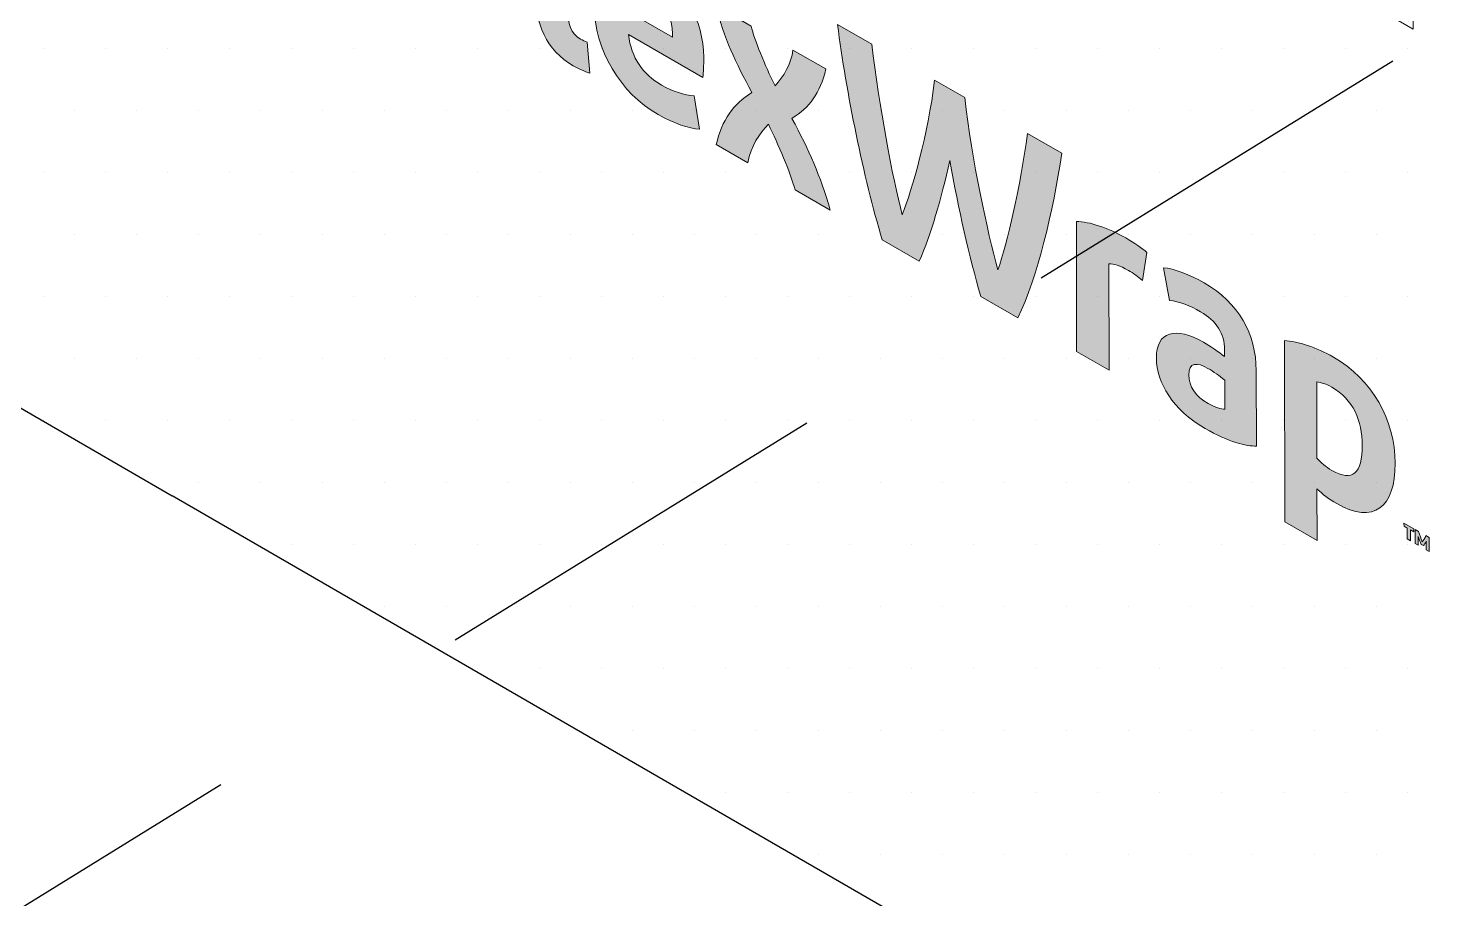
# Model space of a CAD drawing. Extents: x -1392 to 5791, y -3809 to 1722.
# Drawn here: x 1507.38 to 1537.99, y 1097.9 to 1116.86 of the extents above; entities that cross this region are included whole.
import ezdxf

# ---------------------------------------------------------------- set-up
doc = ezdxf.new("R2010")
doc.units = 0
doc.header["$MEASUREMENT"] = 0
doc.linetypes.add('AI-Linetype-27', pattern=[15, 9, -6])
for name, color, linetype, lineweight in [('.ATI-HATCH', 7, 'Continuous', 0), ('G-ANNO-TTLB', 7, 'Continuous', 0), ('TYVEK', 7, 'Continuous', 0)]:
    doc.layers.add(name, color=color, linetype=linetype, lineweight=lineweight)

# ---------------------------------------------------------------- blocks, each defined once
blk = doc.blocks.new('Block_87')
at = {"layer": '.ATI-HATCH'}
blk.add_open_spline([(1481.751, 1123.324), (1481.751, 1123.324), (1510.521, 1106.681), (1510.521, 1106.681), (1510.521, 1106.681), (1536.586, 1091.603), (1536.586, 1091.603), (1545.191, 1086.625), (1556.202, 1089.566), (1561.18, 1098.171), (1562.765, 1100.91), (1563.599, 1104.019), (1563.599, 1107.184), (1563.599, 1107.184), (1563.599, 1140.609), (1563.599, 1140.609), (1563.599, 1140.609), (1537.539, 1155.53), (1537.539, 1155.53), (1537.539, 1155.53), (1537.539, 1155.518), (1537.539, 1155.518), (1537.539, 1155.518), (1537.539, 1116.84), (1537.539, 1116.84), (1537.539, 1116.84), (1510.521, 1132.47), (1510.521, 1132.47), (1510.521, 1132.47), (1454.782, 1164.714), (1454.782, 1164.714), (1454.782, 1164.714), (1454.867, 1164.762), (1454.867, 1164.762), (1454.867, 1164.762), (1454.867, 1192.98), (1454.867, 1192.98), (1454.867, 1192.98), (1432.473, 1205.82), (1432.473, 1205.82), (1432.473, 1205.82), (1432.473, 1162.214), (1432.473, 1162.214), (1432.473, 1155.788), (1435.898, 1149.85), (1441.46, 1146.633), (1441.46, 1146.633), (1481.751, 1123.324), (1481.751, 1123.324)], degree=3, knots=[0, 0, 0, 0, 1, 1, 1, 2, 2, 2, 3, 3, 3, 4, 4, 4, 5, 5, 5, 6, 6, 6, 7, 7, 7, 8, 8, 8, 9, 9, 9, 10, 10, 10, 11, 11, 11, 12, 12, 12, 13, 13, 13, 14, 14, 14, 15, 15, 15, 16, 16, 16, 16], dxfattribs=at)
at = {"layer": '.ATI-HATCH', "color": 8, "lineweight": 0, "true_color": 0x808080}
for points in [[(1507.719, 1116.415), (1507.719, 1116.415), (1507.719, 1116.415), (1507.719, 1116.415)], [(1509.069, 1116.415), (1509.069, 1116.415), (1509.069, 1116.415), (1509.069, 1116.415)], [(1510.419, 1116.415), (1510.419, 1116.415), (1510.419, 1116.415), (1510.419, 1116.415)], [(1511.769, 1116.415), (1511.769, 1116.415), (1511.769, 1116.415), (1511.769, 1116.415)], [(1513.119, 1116.415), (1513.119, 1116.415), (1513.119, 1116.415), (1513.119, 1116.415)], [(1514.469, 1116.415), (1514.469, 1116.415), (1514.469, 1116.415), (1514.469, 1116.415)], [(1515.819, 1116.415), (1515.819, 1116.415), (1515.819, 1116.415), (1515.819, 1116.415)], [(1517.169, 1116.415), (1517.169, 1116.415), (1517.169, 1116.415), (1517.169, 1116.415)], [(1518.519, 1116.415), (1518.519, 1116.415), (1518.519, 1116.415), (1518.519, 1116.415)], [(1519.869, 1116.415), (1519.869, 1116.415), (1519.869, 1116.415), (1519.869, 1116.415)], [(1521.219, 1116.415), (1521.219, 1116.415), (1521.219, 1116.415), (1521.219, 1116.415)], [(1522.569, 1116.415), (1522.569, 1116.415), (1522.569, 1116.415), (1522.569, 1116.415)], [(1523.919, 1116.415), (1523.919, 1116.415), (1523.919, 1116.415), (1523.919, 1116.415)], [(1525.269, 1116.415), (1525.269, 1116.415), (1525.269, 1116.415), (1525.269, 1116.415)], [(1526.619, 1116.415), (1526.619, 1116.415), (1526.619, 1116.415), (1526.619, 1116.415)], [(1527.969, 1116.415), (1527.969, 1116.415), (1527.969, 1116.415), (1527.969, 1116.415)], [(1529.319, 1116.415), (1529.319, 1116.415), (1529.319, 1116.415), (1529.319, 1116.415)], [(1530.669, 1116.415), (1530.669, 1116.415), (1530.669, 1116.415), (1530.669, 1116.415)], [(1532.019, 1116.415), (1532.019, 1116.415), (1532.019, 1116.415), (1532.019, 1116.415)], [(1533.369, 1116.415), (1533.369, 1116.415), (1533.369, 1116.415), (1533.369, 1116.415)], [(1534.719, 1116.415), (1534.719, 1116.415), (1534.719, 1116.415), (1534.719, 1116.415)], [(1536.069, 1116.415), (1536.069, 1116.415), (1536.069, 1116.415), (1536.069, 1116.415)], [(1537.419, 1116.415), (1537.419, 1116.415), (1537.419, 1116.415), (1537.419, 1116.415)], [(1508.394, 1115.065), (1508.394, 1115.065), (1508.394, 1115.065), (1508.394, 1115.065)], [(1509.744, 1115.065), (1509.744, 1115.065), (1509.744, 1115.065), (1509.744, 1115.065)], [(1511.094, 1115.065), (1511.094, 1115.065), (1511.094, 1115.065), (1511.094, 1115.065)], [(1512.444, 1115.065), (1512.444, 1115.065), (1512.444, 1115.065), (1512.444, 1115.065)], [(1513.794, 1115.065), (1513.794, 1115.065), (1513.794, 1115.065), (1513.794, 1115.065)], [(1515.144, 1115.065), (1515.144, 1115.065), (1515.144, 1115.065), (1515.144, 1115.065)], [(1516.494, 1115.065), (1516.494, 1115.065), (1516.494, 1115.065), (1516.494, 1115.065)], [(1517.844, 1115.065), (1517.844, 1115.065), (1517.844, 1115.065), (1517.844, 1115.065)], [(1519.194, 1115.065), (1519.194, 1115.065), (1519.194, 1115.065), (1519.194, 1115.065)], [(1520.544, 1115.065), (1520.544, 1115.065), (1520.544, 1115.065), (1520.544, 1115.065)], [(1521.894, 1115.065), (1521.894, 1115.065), (1521.894, 1115.065), (1521.894, 1115.065)], [(1523.244, 1115.065), (1523.244, 1115.065), (1523.244, 1115.065), (1523.244, 1115.065)], [(1524.594, 1115.065), (1524.594, 1115.065), (1524.594, 1115.065), (1524.594, 1115.065)], [(1525.944, 1115.065), (1525.944, 1115.065), (1525.944, 1115.065), (1525.944, 1115.065)], [(1527.294, 1115.065), (1527.294, 1115.065), (1527.294, 1115.065), (1527.294, 1115.065)], [(1528.644, 1115.065), (1528.644, 1115.065), (1528.644, 1115.065), (1528.644, 1115.065)], [(1529.994, 1115.065), (1529.994, 1115.065), (1529.994, 1115.065), (1529.994, 1115.065)], [(1531.344, 1115.065), (1531.344, 1115.065), (1531.344, 1115.065), (1531.344, 1115.065)], [(1532.694, 1115.065), (1532.694, 1115.065), (1532.694, 1115.065), (1532.694, 1115.065)], [(1534.044, 1115.065), (1534.044, 1115.065), (1534.044, 1115.065), (1534.044, 1115.065)], [(1535.394, 1115.065), (1535.394, 1115.065), (1535.394, 1115.065), (1535.394, 1115.065)], [(1536.744, 1115.065), (1536.744, 1115.065), (1536.744, 1115.065), (1536.744, 1115.065)], [(1507.719, 1113.715), (1507.719, 1113.715), (1507.719, 1113.715), (1507.719, 1113.715)], [(1509.069, 1113.715), (1509.069, 1113.715), (1509.069, 1113.715), (1509.069, 1113.715)], [(1510.419, 1113.715), (1510.419, 1113.715), (1510.419, 1113.715), (1510.419, 1113.715)], [(1511.769, 1113.715), (1511.769, 1113.715), (1511.769, 1113.715), (1511.769, 1113.715)], [(1513.119, 1113.715), (1513.119, 1113.715), (1513.119, 1113.715), (1513.119, 1113.715)], [(1514.469, 1113.715), (1514.469, 1113.715), (1514.469, 1113.715), (1514.469, 1113.715)], [(1515.819, 1113.715), (1515.819, 1113.715), (1515.819, 1113.715), (1515.819, 1113.715)], [(1517.169, 1113.715), (1517.169, 1113.715), (1517.169, 1113.715), (1517.169, 1113.715)], [(1518.519, 1113.715), (1518.519, 1113.715), (1518.519, 1113.715), (1518.519, 1113.715)], [(1519.869, 1113.715), (1519.869, 1113.715), (1519.869, 1113.715), (1519.869, 1113.715)], [(1521.219, 1113.715), (1521.219, 1113.715), (1521.219, 1113.715), (1521.219, 1113.715)], [(1522.569, 1113.715), (1522.569, 1113.715), (1522.569, 1113.715), (1522.569, 1113.715)], [(1523.919, 1113.715), (1523.919, 1113.715), (1523.919, 1113.715), (1523.919, 1113.715)], [(1525.269, 1113.715), (1525.269, 1113.715), (1525.269, 1113.715), (1525.269, 1113.715)], [(1526.619, 1113.715), (1526.619, 1113.715), (1526.619, 1113.715), (1526.619, 1113.715)], [(1527.969, 1113.715), (1527.969, 1113.715), (1527.969, 1113.715), (1527.969, 1113.715)], [(1529.319, 1113.715), (1529.319, 1113.715), (1529.319, 1113.715), (1529.319, 1113.715)], [(1530.669, 1113.715), (1530.669, 1113.715), (1530.669, 1113.715), (1530.669, 1113.715)], [(1532.019, 1113.715), (1532.019, 1113.715), (1532.019, 1113.715), (1532.019, 1113.715)], [(1533.369, 1113.715), (1533.369, 1113.715), (1533.369, 1113.715), (1533.369, 1113.715)], [(1534.719, 1113.715), (1534.719, 1113.715), (1534.719, 1113.715), (1534.719, 1113.715)], [(1536.069, 1113.715), (1536.069, 1113.715), (1536.069, 1113.715), (1536.069, 1113.715)], [(1537.419, 1113.715), (1537.419, 1113.715), (1537.419, 1113.715), (1537.419, 1113.715)], [(1508.394, 1112.365), (1508.394, 1112.365), (1508.394, 1112.365), (1508.394, 1112.365)], [(1509.744, 1112.365), (1509.744, 1112.365), (1509.744, 1112.365), (1509.744, 1112.365)], [(1511.094, 1112.365), (1511.094, 1112.365), (1511.094, 1112.365), (1511.094, 1112.365)], [(1512.444, 1112.365), (1512.444, 1112.365), (1512.444, 1112.365), (1512.444, 1112.365)], [(1513.794, 1112.365), (1513.794, 1112.365), (1513.794, 1112.365), (1513.794, 1112.365)], [(1515.144, 1112.365), (1515.144, 1112.365), (1515.144, 1112.365), (1515.144, 1112.365)], [(1516.494, 1112.365), (1516.494, 1112.365), (1516.494, 1112.365), (1516.494, 1112.365)], [(1517.844, 1112.365), (1517.844, 1112.365), (1517.844, 1112.365), (1517.844, 1112.365)], [(1519.194, 1112.365), (1519.194, 1112.365), (1519.194, 1112.365), (1519.194, 1112.365)], [(1520.544, 1112.365), (1520.544, 1112.365), (1520.544, 1112.365), (1520.544, 1112.365)], [(1521.894, 1112.365), (1521.894, 1112.365), (1521.894, 1112.365), (1521.894, 1112.365)], [(1523.244, 1112.365), (1523.244, 1112.365), (1523.244, 1112.365), (1523.244, 1112.365)], [(1524.594, 1112.365), (1524.594, 1112.365), (1524.594, 1112.365), (1524.594, 1112.365)], [(1525.944, 1112.365), (1525.944, 1112.365), (1525.944, 1112.365), (1525.944, 1112.365)], [(1527.294, 1112.365), (1527.294, 1112.365), (1527.294, 1112.365), (1527.294, 1112.365)], [(1528.644, 1112.365), (1528.644, 1112.365), (1528.644, 1112.365), (1528.644, 1112.365)], [(1529.994, 1112.365), (1529.994, 1112.365), (1529.994, 1112.365), (1529.994, 1112.365)], [(1531.344, 1112.365), (1531.344, 1112.365), (1531.344, 1112.365), (1531.344, 1112.365)], [(1532.694, 1112.365), (1532.694, 1112.365), (1532.694, 1112.365), (1532.694, 1112.365)], [(1534.044, 1112.365), (1534.044, 1112.365), (1534.044, 1112.365), (1534.044, 1112.365)], [(1535.394, 1112.365), (1535.394, 1112.365), (1535.394, 1112.365), (1535.394, 1112.365)], [(1536.744, 1112.365), (1536.744, 1112.365), (1536.744, 1112.365), (1536.744, 1112.365)], [(1507.719, 1111.015), (1507.719, 1111.015), (1507.719, 1111.015), (1507.719, 1111.015)], [(1509.069, 1111.015), (1509.069, 1111.015), (1509.069, 1111.015), (1509.069, 1111.015)], [(1510.419, 1111.015), (1510.419, 1111.015), (1510.419, 1111.015), (1510.419, 1111.015)], [(1511.769, 1111.015), (1511.769, 1111.015), (1511.769, 1111.015), (1511.769, 1111.015)], [(1513.119, 1111.015), (1513.119, 1111.015), (1513.119, 1111.015), (1513.119, 1111.015)], [(1514.469, 1111.015), (1514.469, 1111.015), (1514.469, 1111.015), (1514.469, 1111.015)], [(1515.819, 1111.015), (1515.819, 1111.015), (1515.819, 1111.015), (1515.819, 1111.015)], [(1517.169, 1111.015), (1517.169, 1111.015), (1517.169, 1111.015), (1517.169, 1111.015)], [(1518.519, 1111.015), (1518.519, 1111.015), (1518.519, 1111.015), (1518.519, 1111.015)], [(1519.869, 1111.015), (1519.869, 1111.015), (1519.869, 1111.015), (1519.869, 1111.015)], [(1521.219, 1111.015), (1521.219, 1111.015), (1521.219, 1111.015), (1521.219, 1111.015)], [(1522.569, 1111.015), (1522.569, 1111.015), (1522.569, 1111.015), (1522.569, 1111.015)], [(1523.919, 1111.015), (1523.919, 1111.015), (1523.919, 1111.015), (1523.919, 1111.015)], [(1525.269, 1111.015), (1525.269, 1111.015), (1525.269, 1111.015), (1525.269, 1111.015)], [(1526.619, 1111.015), (1526.619, 1111.015), (1526.619, 1111.015), (1526.619, 1111.015)], [(1527.969, 1111.015), (1527.969, 1111.015), (1527.969, 1111.015), (1527.969, 1111.015)], [(1529.319, 1111.015), (1529.319, 1111.015), (1529.319, 1111.015), (1529.319, 1111.015)], [(1530.669, 1111.015), (1530.669, 1111.015), (1530.669, 1111.015), (1530.669, 1111.015)], [(1532.019, 1111.015), (1532.019, 1111.015), (1532.019, 1111.015), (1532.019, 1111.015)], [(1533.369, 1111.015), (1533.369, 1111.015), (1533.369, 1111.015), (1533.369, 1111.015)], [(1534.719, 1111.015), (1534.719, 1111.015), (1534.719, 1111.015), (1534.719, 1111.015)], [(1536.069, 1111.015), (1536.069, 1111.015), (1536.069, 1111.015), (1536.069, 1111.015)], [(1537.419, 1111.015), (1537.419, 1111.015), (1537.419, 1111.015), (1537.419, 1111.015)], [(1508.394, 1109.665), (1508.394, 1109.665), (1508.394, 1109.665), (1508.394, 1109.665)], [(1509.744, 1109.665), (1509.744, 1109.665), (1509.744, 1109.665), (1509.744, 1109.665)], [(1511.094, 1109.665), (1511.094, 1109.665), (1511.094, 1109.665), (1511.094, 1109.665)], [(1512.444, 1109.665), (1512.444, 1109.665), (1512.444, 1109.665), (1512.444, 1109.665)], [(1513.794, 1109.665), (1513.794, 1109.665), (1513.794, 1109.665), (1513.794, 1109.665)], [(1515.144, 1109.665), (1515.144, 1109.665), (1515.144, 1109.665), (1515.144, 1109.665)], [(1516.494, 1109.665), (1516.494, 1109.665), (1516.494, 1109.665), (1516.494, 1109.665)], [(1517.844, 1109.665), (1517.844, 1109.665), (1517.844, 1109.665), (1517.844, 1109.665)], [(1519.194, 1109.665), (1519.194, 1109.665), (1519.194, 1109.665), (1519.194, 1109.665)], [(1520.544, 1109.665), (1520.544, 1109.665), (1520.544, 1109.665), (1520.544, 1109.665)], [(1521.894, 1109.665), (1521.894, 1109.665), (1521.894, 1109.665), (1521.894, 1109.665)], [(1523.244, 1109.665), (1523.244, 1109.665), (1523.244, 1109.665), (1523.244, 1109.665)], [(1524.594, 1109.665), (1524.594, 1109.665), (1524.594, 1109.665), (1524.594, 1109.665)], [(1525.944, 1109.665), (1525.944, 1109.665), (1525.944, 1109.665), (1525.944, 1109.665)], [(1527.294, 1109.665), (1527.294, 1109.665), (1527.294, 1109.665), (1527.294, 1109.665)], [(1528.644, 1109.665), (1528.644, 1109.665), (1528.644, 1109.665), (1528.644, 1109.665)], [(1529.994, 1109.665), (1529.994, 1109.665), (1529.994, 1109.665), (1529.994, 1109.665)], [(1531.344, 1109.665), (1531.344, 1109.665), (1531.344, 1109.665), (1531.344, 1109.665)], [(1532.694, 1109.665), (1532.694, 1109.665), (1532.694, 1109.665), (1532.694, 1109.665)], [(1534.044, 1109.665), (1534.044, 1109.665), (1534.044, 1109.665), (1534.044, 1109.665)], [(1535.394, 1109.665), (1535.394, 1109.665), (1535.394, 1109.665), (1535.394, 1109.665)], [(1536.744, 1109.665), (1536.744, 1109.665), (1536.744, 1109.665), (1536.744, 1109.665)], [(1507.719, 1108.315), (1507.719, 1108.315), (1507.719, 1108.315), (1507.719, 1108.315)], [(1509.069, 1108.315), (1509.069, 1108.315), (1509.069, 1108.315), (1509.069, 1108.315)], [(1510.419, 1108.315), (1510.419, 1108.315), (1510.419, 1108.315), (1510.419, 1108.315)], [(1511.769, 1108.315), (1511.769, 1108.315), (1511.769, 1108.315), (1511.769, 1108.315)], [(1513.119, 1108.315), (1513.119, 1108.315), (1513.119, 1108.315), (1513.119, 1108.315)], [(1514.469, 1108.315), (1514.469, 1108.315), (1514.469, 1108.315), (1514.469, 1108.315)], [(1515.819, 1108.315), (1515.819, 1108.315), (1515.819, 1108.315), (1515.819, 1108.315)], [(1517.169, 1108.315), (1517.169, 1108.315), (1517.169, 1108.315), (1517.169, 1108.315)], [(1518.519, 1108.315), (1518.519, 1108.315), (1518.519, 1108.315), (1518.519, 1108.315)], [(1519.869, 1108.315), (1519.869, 1108.315), (1519.869, 1108.315), (1519.869, 1108.315)], [(1521.219, 1108.315), (1521.219, 1108.315), (1521.219, 1108.315), (1521.219, 1108.315)], [(1522.569, 1108.315), (1522.569, 1108.315), (1522.569, 1108.315), (1522.569, 1108.315)], [(1523.919, 1108.315), (1523.919, 1108.315), (1523.919, 1108.315), (1523.919, 1108.315)], [(1525.269, 1108.315), (1525.269, 1108.315), (1525.269, 1108.315), (1525.269, 1108.315)], [(1526.619, 1108.315), (1526.619, 1108.315), (1526.619, 1108.315), (1526.619, 1108.315)], [(1527.969, 1108.315), (1527.969, 1108.315), (1527.969, 1108.315), (1527.969, 1108.315)], [(1529.319, 1108.315), (1529.319, 1108.315), (1529.319, 1108.315), (1529.319, 1108.315)], [(1530.669, 1108.315), (1530.669, 1108.315), (1530.669, 1108.315), (1530.669, 1108.315)], [(1532.019, 1108.315), (1532.019, 1108.315), (1532.019, 1108.315), (1532.019, 1108.315)], [(1533.369, 1108.315), (1533.369, 1108.315), (1533.369, 1108.315), (1533.369, 1108.315)], [(1534.719, 1108.315), (1534.719, 1108.315), (1534.719, 1108.315), (1534.719, 1108.315)], [(1536.069, 1108.315), (1536.069, 1108.315), (1536.069, 1108.315), (1536.069, 1108.315)], [(1537.419, 1108.315), (1537.419, 1108.315), (1537.419, 1108.315), (1537.419, 1108.315)], [(1511.094, 1106.965), (1511.094, 1106.965), (1511.094, 1106.965), (1511.094, 1106.965)], [(1512.444, 1106.965), (1512.444, 1106.965), (1512.444, 1106.965), (1512.444, 1106.965)], [(1513.794, 1106.965), (1513.794, 1106.965), (1513.794, 1106.965), (1513.794, 1106.965)], [(1515.144, 1106.965), (1515.144, 1106.965), (1515.144, 1106.965), (1515.144, 1106.965)], [(1516.494, 1106.965), (1516.494, 1106.965), (1516.494, 1106.965), (1516.494, 1106.965)], [(1517.844, 1106.965), (1517.844, 1106.965), (1517.844, 1106.965), (1517.844, 1106.965)], [(1519.194, 1106.965), (1519.194, 1106.965), (1519.194, 1106.965), (1519.194, 1106.965)], [(1520.544, 1106.965), (1520.544, 1106.965), (1520.544, 1106.965), (1520.544, 1106.965)], [(1521.894, 1106.965), (1521.894, 1106.965), (1521.894, 1106.965), (1521.894, 1106.965)], [(1523.244, 1106.965), (1523.244, 1106.965), (1523.244, 1106.965), (1523.244, 1106.965)], [(1524.594, 1106.965), (1524.594, 1106.965), (1524.594, 1106.965), (1524.594, 1106.965)], [(1525.944, 1106.965), (1525.944, 1106.965), (1525.944, 1106.965), (1525.944, 1106.965)], [(1527.294, 1106.965), (1527.294, 1106.965), (1527.294, 1106.965), (1527.294, 1106.965)], [(1528.644, 1106.965), (1528.644, 1106.965), (1528.644, 1106.965), (1528.644, 1106.965)], [(1529.994, 1106.965), (1529.994, 1106.965), (1529.994, 1106.965), (1529.994, 1106.965)], [(1531.344, 1106.965), (1531.344, 1106.965), (1531.344, 1106.965), (1531.344, 1106.965)], [(1532.694, 1106.965), (1532.694, 1106.965), (1532.694, 1106.965), (1532.694, 1106.965)], [(1534.044, 1106.965), (1534.044, 1106.965), (1534.044, 1106.965), (1534.044, 1106.965)], [(1535.394, 1106.965), (1535.394, 1106.965), (1535.394, 1106.965), (1535.394, 1106.965)], [(1536.744, 1106.965), (1536.744, 1106.965), (1536.744, 1106.965), (1536.744, 1106.965)], [(1513.119, 1105.615), (1513.119, 1105.615), (1513.119, 1105.615), (1513.119, 1105.615)], [(1514.469, 1105.615), (1514.469, 1105.615), (1514.469, 1105.615), (1514.469, 1105.615)], [(1515.819, 1105.615), (1515.819, 1105.615), (1515.819, 1105.615), (1515.819, 1105.615)], [(1517.169, 1105.615), (1517.169, 1105.615), (1517.169, 1105.615), (1517.169, 1105.615)], [(1518.519, 1105.615), (1518.519, 1105.615), (1518.519, 1105.615), (1518.519, 1105.615)], [(1519.869, 1105.615), (1519.869, 1105.615), (1519.869, 1105.615), (1519.869, 1105.615)], [(1521.219, 1105.615), (1521.219, 1105.615), (1521.219, 1105.615), (1521.219, 1105.615)], [(1522.569, 1105.615), (1522.569, 1105.615), (1522.569, 1105.615), (1522.569, 1105.615)], [(1523.919, 1105.615), (1523.919, 1105.615), (1523.919, 1105.615), (1523.919, 1105.615)], [(1525.269, 1105.615), (1525.269, 1105.615), (1525.269, 1105.615), (1525.269, 1105.615)], [(1526.619, 1105.615), (1526.619, 1105.615), (1526.619, 1105.615), (1526.619, 1105.615)], [(1527.969, 1105.615), (1527.969, 1105.615), (1527.969, 1105.615), (1527.969, 1105.615)], [(1529.319, 1105.615), (1529.319, 1105.615), (1529.319, 1105.615), (1529.319, 1105.615)], [(1530.669, 1105.615), (1530.669, 1105.615), (1530.669, 1105.615), (1530.669, 1105.615)], [(1532.019, 1105.615), (1532.019, 1105.615), (1532.019, 1105.615), (1532.019, 1105.615)], [(1533.369, 1105.615), (1533.369, 1105.615), (1533.369, 1105.615), (1533.369, 1105.615)], [(1534.719, 1105.615), (1534.719, 1105.615), (1534.719, 1105.615), (1534.719, 1105.615)], [(1536.069, 1105.615), (1536.069, 1105.615), (1536.069, 1105.615), (1536.069, 1105.615)], [(1537.419, 1105.615), (1537.419, 1105.615), (1537.419, 1105.615), (1537.419, 1105.615)], [(1515.144, 1104.265), (1515.144, 1104.265), (1515.144, 1104.265), (1515.144, 1104.265)], [(1516.494, 1104.265), (1516.494, 1104.265), (1516.494, 1104.265), (1516.494, 1104.265)], [(1517.844, 1104.265), (1517.844, 1104.265), (1517.844, 1104.265), (1517.844, 1104.265)], [(1519.194, 1104.265), (1519.194, 1104.265), (1519.194, 1104.265), (1519.194, 1104.265)], [(1520.544, 1104.265), (1520.544, 1104.265), (1520.544, 1104.265), (1520.544, 1104.265)], [(1521.894, 1104.265), (1521.894, 1104.265), (1521.894, 1104.265), (1521.894, 1104.265)], [(1523.244, 1104.265), (1523.244, 1104.265), (1523.244, 1104.265), (1523.244, 1104.265)], [(1524.594, 1104.265), (1524.594, 1104.265), (1524.594, 1104.265), (1524.594, 1104.265)], [(1525.944, 1104.265), (1525.944, 1104.265), (1525.944, 1104.265), (1525.944, 1104.265)], [(1527.294, 1104.265), (1527.294, 1104.265), (1527.294, 1104.265), (1527.294, 1104.265)], [(1528.644, 1104.265), (1528.644, 1104.265), (1528.644, 1104.265), (1528.644, 1104.265)], [(1529.994, 1104.265), (1529.994, 1104.265), (1529.994, 1104.265), (1529.994, 1104.265)], [(1531.344, 1104.265), (1531.344, 1104.265), (1531.344, 1104.265), (1531.344, 1104.265)], [(1532.694, 1104.265), (1532.694, 1104.265), (1532.694, 1104.265), (1532.694, 1104.265)], [(1534.044, 1104.265), (1534.044, 1104.265), (1534.044, 1104.265), (1534.044, 1104.265)], [(1535.394, 1104.265), (1535.394, 1104.265), (1535.394, 1104.265), (1535.394, 1104.265)], [(1536.744, 1104.265), (1536.744, 1104.265), (1536.744, 1104.265), (1536.744, 1104.265)], [(1517.169, 1102.915), (1517.169, 1102.915), (1517.169, 1102.915), (1517.169, 1102.915)], [(1518.519, 1102.915), (1518.519, 1102.915), (1518.519, 1102.915), (1518.519, 1102.915)], [(1519.869, 1102.915), (1519.869, 1102.915), (1519.869, 1102.915), (1519.869, 1102.915)], [(1521.219, 1102.915), (1521.219, 1102.915), (1521.219, 1102.915), (1521.219, 1102.915)], [(1522.569, 1102.915), (1522.569, 1102.915), (1522.569, 1102.915), (1522.569, 1102.915)], [(1523.919, 1102.915), (1523.919, 1102.915), (1523.919, 1102.915), (1523.919, 1102.915)], [(1525.269, 1102.915), (1525.269, 1102.915), (1525.269, 1102.915), (1525.269, 1102.915)], [(1526.619, 1102.915), (1526.619, 1102.915), (1526.619, 1102.915), (1526.619, 1102.915)], [(1527.969, 1102.915), (1527.969, 1102.915), (1527.969, 1102.915), (1527.969, 1102.915)], [(1529.319, 1102.915), (1529.319, 1102.915), (1529.319, 1102.915), (1529.319, 1102.915)], [(1530.669, 1102.915), (1530.669, 1102.915), (1530.669, 1102.915), (1530.669, 1102.915)], [(1532.019, 1102.915), (1532.019, 1102.915), (1532.019, 1102.915), (1532.019, 1102.915)], [(1533.369, 1102.915), (1533.369, 1102.915), (1533.369, 1102.915), (1533.369, 1102.915)], [(1534.719, 1102.915), (1534.719, 1102.915), (1534.719, 1102.915), (1534.719, 1102.915)], [(1536.069, 1102.915), (1536.069, 1102.915), (1536.069, 1102.915), (1536.069, 1102.915)], [(1537.419, 1102.915), (1537.419, 1102.915), (1537.419, 1102.915), (1537.419, 1102.915)], [(1520.544, 1101.565), (1520.544, 1101.565), (1520.544, 1101.565), (1520.544, 1101.565)], [(1521.894, 1101.565), (1521.894, 1101.565), (1521.894, 1101.565), (1521.894, 1101.565)], [(1523.244, 1101.565), (1523.244, 1101.565), (1523.244, 1101.565), (1523.244, 1101.565)], [(1524.594, 1101.565), (1524.594, 1101.565), (1524.594, 1101.565), (1524.594, 1101.565)], [(1525.944, 1101.565), (1525.944, 1101.565), (1525.944, 1101.565), (1525.944, 1101.565)], [(1527.294, 1101.565), (1527.294, 1101.565), (1527.294, 1101.565), (1527.294, 1101.565)], [(1528.644, 1101.565), (1528.644, 1101.565), (1528.644, 1101.565), (1528.644, 1101.565)], [(1529.994, 1101.565), (1529.994, 1101.565), (1529.994, 1101.565), (1529.994, 1101.565)], [(1531.344, 1101.565), (1531.344, 1101.565), (1531.344, 1101.565), (1531.344, 1101.565)], [(1532.694, 1101.565), (1532.694, 1101.565), (1532.694, 1101.565), (1532.694, 1101.565)], [(1534.044, 1101.565), (1534.044, 1101.565), (1534.044, 1101.565), (1534.044, 1101.565)], [(1535.394, 1101.565), (1535.394, 1101.565), (1535.394, 1101.565), (1535.394, 1101.565)], [(1536.744, 1101.565), (1536.744, 1101.565), (1536.744, 1101.565), (1536.744, 1101.565)], [(1522.569, 1100.215), (1522.569, 1100.215), (1522.569, 1100.215), (1522.569, 1100.215)], [(1523.919, 1100.215), (1523.919, 1100.215), (1523.919, 1100.215), (1523.919, 1100.215)], [(1525.269, 1100.215), (1525.269, 1100.215), (1525.269, 1100.215), (1525.269, 1100.215)], [(1526.619, 1100.215), (1526.619, 1100.215), (1526.619, 1100.215), (1526.619, 1100.215)], [(1527.969, 1100.215), (1527.969, 1100.215), (1527.969, 1100.215), (1527.969, 1100.215)], [(1529.319, 1100.215), (1529.319, 1100.215), (1529.319, 1100.215), (1529.319, 1100.215)], [(1530.669, 1100.215), (1530.669, 1100.215), (1530.669, 1100.215), (1530.669, 1100.215)], [(1532.019, 1100.215), (1532.019, 1100.215), (1532.019, 1100.215), (1532.019, 1100.215)], [(1533.369, 1100.215), (1533.369, 1100.215), (1533.369, 1100.215), (1533.369, 1100.215)], [(1534.719, 1100.215), (1534.719, 1100.215), (1534.719, 1100.215), (1534.719, 1100.215)], [(1536.069, 1100.215), (1536.069, 1100.215), (1536.069, 1100.215), (1536.069, 1100.215)], [(1537.419, 1100.215), (1537.419, 1100.215), (1537.419, 1100.215), (1537.419, 1100.215)], [(1524.594, 1098.865), (1524.594, 1098.865), (1524.594, 1098.865), (1524.594, 1098.865)], [(1525.944, 1098.865), (1525.944, 1098.865), (1525.944, 1098.865), (1525.944, 1098.865)], [(1527.294, 1098.865), (1527.294, 1098.865), (1527.294, 1098.865), (1527.294, 1098.865)], [(1528.644, 1098.865), (1528.644, 1098.865), (1528.644, 1098.865), (1528.644, 1098.865)], [(1529.994, 1098.865), (1529.994, 1098.865), (1529.994, 1098.865), (1529.994, 1098.865)], [(1531.344, 1098.865), (1531.344, 1098.865), (1531.344, 1098.865), (1531.344, 1098.865)], [(1532.694, 1098.865), (1532.694, 1098.865), (1532.694, 1098.865), (1532.694, 1098.865)], [(1534.044, 1098.865), (1534.044, 1098.865), (1534.044, 1098.865), (1534.044, 1098.865)], [(1535.394, 1098.865), (1535.394, 1098.865), (1535.394, 1098.865), (1535.394, 1098.865)], [(1536.744, 1098.865), (1536.744, 1098.865), (1536.744, 1098.865), (1536.744, 1098.865)]]:
    blk.add_open_spline(points, degree=3, dxfattribs=at)
blk = doc.blocks.new('Block_368')
at = {"layer": 'TYVEK', "true_color": 0x003b71, "transparency": 33554687}
h = blk.add_hatch(color=156, dxfattribs=at)
h.dxf.hatch_style = 2
edge = h.paths.add_edge_path()
edge.add_spline(control_points=[(1515.758, 1118.119), (1515.758, 1118.119), (1515.748, 1122.259), (1515.748, 1122.259), (1515.748, 1122.259), (1517.933, 1121.005), (1517.933, 1121.005), (1517.933, 1121.005), (1517.935, 1120.283), (1517.935, 1120.283), (1517.935, 1120.283), (1516.483, 1121.117), (1516.483, 1121.117), (1516.483, 1121.117), (1516.486, 1119.993), (1516.486, 1119.993), (1516.486, 1119.993), (1517.707, 1119.292), (1517.707, 1119.292), (1517.707, 1119.292), (1517.708, 1118.57), (1517.708, 1118.57), (1517.708, 1118.57), (1516.487, 1119.271), (1516.487, 1119.271), (1516.487, 1119.271), (1516.491, 1117.697), (1516.491, 1117.697), (1516.491, 1117.697), (1515.758, 1118.119), (1515.758, 1118.119)], knot_values=[0, 0, 0, 0, 1, 1, 1, 2, 2, 2, 3, 3, 3, 4, 4, 4, 5, 5, 5, 6, 6, 6, 7, 7, 7, 8, 8, 8, 9, 9, 9, 10, 10, 10, 10], degree=3, periodic=0)
h = blk.add_hatch(color=156, dxfattribs=at)
h.dxf.hatch_style = 2
edge = h.paths.add_edge_path()
edge.add_spline(control_points=[(1519.131, 1117.275), (1519.131, 1116.956), (1519.204, 1116.743), (1519.409, 1116.625), (1519.46, 1116.596), (1519.511, 1116.572), (1519.558, 1116.557), (1519.558, 1116.557), (1519.61, 1115.883), (1519.61, 1115.883), (1519.513, 1115.915), (1519.354, 1115.983), (1519.252, 1116.042), (1518.662, 1116.381), (1518.424, 1116.96), (1518.423, 1117.67), (1518.423, 1117.67), (1518.415, 1120.829), (1518.415, 1120.829), (1518.415, 1120.829), (1519.123, 1120.469), (1519.123, 1120.469), (1519.123, 1120.469), (1519.131, 1117.275), (1519.131, 1117.275)], knot_values=[0, 0, 0, 0, 1, 1, 1, 2, 2, 2, 3, 3, 3, 4, 4, 4, 5, 5, 5, 6, 6, 6, 7, 7, 7, 8, 8, 8, 8], degree=3, periodic=0)
h = blk.add_hatch(color=156, dxfattribs=at)
h.dxf.hatch_style = 2
edge = h.paths.add_edge_path()
edge.add_spline(control_points=[(1520.442, 1117.225), (1520.442, 1117.225), (1521.417, 1116.665), (1521.417, 1116.665), (1521.417, 1116.665), (1521.417, 1116.736), (1521.417, 1116.736), (1521.416, 1117.068), (1521.262, 1117.399), (1520.979, 1117.561), (1520.682, 1117.731), (1520.487, 1117.601), (1520.442, 1117.225)], knot_values=[0, 0, 0, 0, 1, 1, 1, 2, 2, 2, 3, 3, 3, 4, 4, 4, 4], degree=3, periodic=0)
edge = h.paths.add_edge_path()
edge.add_spline(control_points=[(1522.001, 1114.664), (1521.775, 1114.676), (1521.442, 1114.784), (1521.103, 1114.979), (1520.278, 1115.453), (1519.712, 1116.38), (1519.709, 1117.362), (1519.707, 1118.303), (1520.224, 1118.644), (1520.978, 1118.211), (1521.65, 1117.825), (1522.092, 1117.022), (1522.094, 1116.229), (1522.095, 1116.052), (1522.085, 1115.904), (1522.075, 1115.791), (1522.075, 1115.791), (1520.454, 1116.722), (1520.454, 1116.722), (1520.522, 1116.211), (1520.763, 1115.859), (1521.174, 1115.624), (1521.425, 1115.479), (1521.666, 1115.406), (1521.886, 1115.386), (1521.886, 1115.386), (1522.001, 1114.664), (1522.001, 1114.664)], knot_values=[0, 0, 0, 0, 1, 1, 1, 2, 2, 2, 3, 3, 3, 4, 4, 4, 5, 5, 5, 6, 6, 6, 7, 7, 7, 8, 8, 8, 9, 9, 9, 9], degree=3, periodic=0)
h = blk.add_hatch(color=156, dxfattribs=at)
h.dxf.hatch_style = 2
edge = h.paths.add_edge_path()
edge.add_spline(control_points=[(1523.141, 1115.463), (1522.796, 1116.098), (1522.524, 1116.662), (1522.363, 1117.345), (1522.363, 1117.345), (1523.127, 1116.906), (1523.127, 1116.906), (1523.195, 1116.602), (1523.421, 1116.07), (1523.648, 1115.603), (1523.837, 1115.819), (1524, 1116.074), (1524.035, 1116.385), (1524.035, 1116.385), (1524.754, 1115.973), (1524.754, 1115.973), (1524.622, 1115.434), (1524.397, 1115.132), (1524.013, 1114.897), (1524.384, 1114.206), (1524.636, 1113.648), (1524.848, 1112.9), (1524.848, 1112.9), (1524.084, 1113.339), (1524.084, 1113.339), (1523.975, 1113.732), (1523.718, 1114.323), (1523.501, 1114.772), (1523.307, 1114.558), (1523.124, 1114.309), (1523.053, 1113.931), (1523.053, 1113.931), (1522.365, 1114.325), (1522.365, 1114.325), (1522.492, 1114.867), (1522.732, 1115.202), (1523.141, 1115.463)], knot_values=[0, 0, 0, 0, 1, 1, 1, 2, 2, 2, 3, 3, 3, 4, 4, 4, 5, 5, 5, 6, 6, 6, 7, 7, 7, 8, 8, 8, 9, 9, 9, 10, 10, 10, 11, 11, 11, 12, 12, 12, 12], degree=3, periodic=0)
h = blk.add_hatch(color=156, dxfattribs=at)
h.dxf.hatch_style = 2
edge = h.paths.add_edge_path()
edge.add_spline(control_points=[(1529.142, 1114.569), (1529.142, 1114.569), (1529.891, 1114.139), (1529.891, 1114.139), (1529.7, 1112.873), (1529.365, 1111.441), (1528.932, 1110.555), (1528.932, 1110.555), (1528.127, 1111.018), (1528.127, 1111.018), (1527.873, 1111.901), (1527.645, 1112.901), (1527.453, 1113.98), (1527.261, 1113.121), (1527.042, 1112.379), (1526.788, 1111.786), (1526.788, 1111.786), (1525.982, 1112.249), (1525.982, 1112.249), (1525.569, 1113.62), (1525.201, 1115.456), (1525.007, 1116.943), (1525.007, 1116.943), (1525.751, 1116.516), (1525.751, 1116.516), (1525.913, 1115.177), (1526.204, 1113.61), (1526.416, 1112.797), (1526.635, 1113.362), (1526.975, 1114.526), (1527.121, 1115.73), (1527.121, 1115.73), (1527.778, 1115.353), (1527.778, 1115.353), (1527.935, 1113.975), (1528.272, 1112.423), (1528.499, 1111.601), (1528.703, 1112.176), (1528.992, 1113.41), (1529.142, 1114.569)], knot_values=[0, 0, 0, 0, 1, 1, 1, 2, 2, 2, 3, 3, 3, 4, 4, 4, 5, 5, 5, 6, 6, 6, 7, 7, 7, 8, 8, 8, 9, 9, 9, 10, 10, 10, 11, 11, 11, 12, 12, 12, 13, 13, 13, 13], degree=3, periodic=0)
h = blk.add_hatch(color=156, dxfattribs=at)
h.dxf.hatch_style = 2
edge = h.paths.add_edge_path()
edge.add_spline(control_points=[(1531.284, 1112.294), (1531.469, 1112.188), (1531.643, 1112.064), (1531.746, 1111.976), (1531.746, 1111.976), (1531.645, 1111.366), (1531.645, 1111.366), (1531.558, 1111.452), (1531.45, 1111.526), (1531.342, 1111.587), (1531.153, 1111.696), (1531.024, 1111.729), (1530.917, 1111.731), (1530.917, 1111.731), (1530.922, 1109.412), (1530.922, 1109.412), (1530.922, 1109.412), (1530.214, 1109.819), (1530.214, 1109.819), (1530.214, 1109.819), (1530.208, 1112.652), (1530.208, 1112.652), (1530.484, 1112.653), (1530.915, 1112.506), (1531.284, 1112.294)], knot_values=[0, 0, 0, 0, 1, 1, 1, 2, 2, 2, 3, 3, 3, 4, 4, 4, 5, 5, 5, 6, 6, 6, 7, 7, 7, 8, 8, 8, 8], degree=3, periodic=0)
h = blk.add_hatch(color=156, dxfattribs=at)
h.dxf.hatch_style = 2
edge = h.paths.add_edge_path()
edge.add_spline(control_points=[(1533.44, 1108.564), (1533.44, 1108.564), (1533.438, 1109.197), (1533.438, 1109.197), (1533.32, 1109.294), (1533.197, 1109.383), (1533.074, 1109.453), (1532.838, 1109.589), (1532.654, 1109.588), (1532.654, 1109.31), (1532.655, 1109.062), (1532.809, 1108.843), (1533.081, 1108.687), (1533.235, 1108.599), (1533.363, 1108.561), (1533.44, 1108.564)], knot_values=[0, 0, 0, 0, 1, 1, 1, 2, 2, 2, 3, 3, 3, 4, 4, 4, 5, 5, 5, 5], degree=3, periodic=0)
edge = h.paths.add_edge_path()
edge.add_spline(control_points=[(1533.011, 1108.143), (1532.308, 1108.546), (1531.953, 1109.146), (1531.952, 1109.678), (1531.95, 1110.264), (1532.365, 1110.368), (1532.98, 1110.021), (1533.124, 1109.938), (1533.309, 1109.809), (1533.437, 1109.711), (1533.437, 1109.711), (1533.437, 1109.853), (1533.437, 1109.853), (1533.436, 1110.214), (1533.256, 1110.489), (1532.912, 1110.686), (1532.687, 1110.816), (1532.445, 1110.913), (1532.235, 1110.933), (1532.235, 1110.933), (1532.106, 1111.646), (1532.106, 1111.646), (1532.326, 1111.625), (1532.68, 1111.493), (1532.993, 1111.313), (1533.747, 1110.88), (1534.122, 1110.204), (1534.124, 1109.405), (1534.124, 1109.405), (1534.128, 1107.761), (1534.128, 1107.761), (1533.918, 1107.757), (1533.524, 1107.848), (1533.011, 1108.143)], knot_values=[0, 0, 0, 0, 1, 1, 1, 2, 2, 2, 3, 3, 3, 4, 4, 4, 5, 5, 5, 6, 6, 6, 7, 7, 7, 8, 8, 8, 9, 9, 9, 10, 10, 10, 11, 11, 11, 11], degree=3, periodic=0)
h = blk.add_hatch(color=156, dxfattribs=at)
h.dxf.hatch_style = 2
edge = h.paths.add_edge_path()
edge.add_spline(control_points=[(1535.774, 1107.23), (1536.226, 1106.97), (1536.435, 1107.169), (1536.434, 1107.778), (1536.432, 1108.311), (1536.237, 1108.778), (1535.77, 1109.046), (1535.641, 1109.119), (1535.549, 1109.143), (1535.442, 1109.157), (1535.442, 1109.157), (1535.446, 1107.501), (1535.446, 1107.501), (1535.543, 1107.398), (1535.625, 1107.315), (1535.774, 1107.23)], knot_values=[0, 0, 0, 0, 1, 1, 1, 2, 2, 2, 3, 3, 3, 4, 4, 4, 5, 5, 5, 5], degree=3, periodic=0)
edge = h.paths.add_edge_path()
edge.add_spline(control_points=[(1535.878, 1106.508), (1535.699, 1106.611), (1535.576, 1106.706), (1535.447, 1106.832), (1535.447, 1106.832), (1535.45, 1105.709), (1535.45, 1105.709), (1535.45, 1105.709), (1534.747, 1106.112), (1534.747, 1106.112), (1534.747, 1106.112), (1534.738, 1110.058), (1534.738, 1110.058), (1535.03, 1110.044), (1535.44, 1109.909), (1535.804, 1109.699), (1536.645, 1109.216), (1537.15, 1108.336), (1537.152, 1107.39), (1537.154, 1106.42), (1536.679, 1106.049), (1535.878, 1106.508)], knot_values=[0, 0, 0, 0, 1, 1, 1, 2, 2, 2, 3, 3, 3, 4, 4, 4, 5, 5, 5, 6, 6, 6, 7, 7, 7, 7], degree=3, periodic=0)
h = blk.add_hatch(color=156, dxfattribs=at)
h.dxf.hatch_style = 2
edge = h.paths.add_edge_path()
edge.add_spline(control_points=[(1537.66, 1105.903), (1537.686, 1105.816), (1537.711, 1105.749), (1537.742, 1105.679), (1537.772, 1105.714), (1537.794, 1105.754), (1537.819, 1105.812), (1537.819, 1105.812), (1537.893, 1105.77), (1537.893, 1105.77), (1537.893, 1105.77), (1537.893, 1105.464), (1537.893, 1105.464), (1537.893, 1105.464), (1537.829, 1105.501), (1537.829, 1105.501), (1537.829, 1105.501), (1537.829, 1105.642), (1537.829, 1105.642), (1537.829, 1105.642), (1537.832, 1105.687), (1537.832, 1105.687), (1537.811, 1105.654), (1537.787, 1105.619), (1537.765, 1105.593), (1537.765, 1105.593), (1537.716, 1105.621), (1537.716, 1105.621), (1537.694, 1105.673), (1537.669, 1105.737), (1537.648, 1105.796), (1537.648, 1105.796), (1537.651, 1105.744), (1537.651, 1105.744), (1537.651, 1105.744), (1537.651, 1105.603), (1537.651, 1105.603), (1537.651, 1105.603), (1537.587, 1105.64), (1537.587, 1105.64), (1537.587, 1105.64), (1537.586, 1105.946), (1537.586, 1105.946), (1537.586, 1105.946), (1537.66, 1105.903), (1537.66, 1105.903)], knot_values=[0, 0, 0, 0, 1, 1, 1, 2, 2, 2, 3, 3, 3, 4, 4, 4, 5, 5, 5, 6, 6, 6, 7, 7, 7, 8, 8, 8, 9, 9, 9, 10, 10, 10, 11, 11, 11, 12, 12, 12, 13, 13, 13, 14, 14, 14, 15, 15, 15, 15], degree=3, periodic=0)
edge = h.paths.add_edge_path()
edge.add_spline(control_points=[(1537.414, 1105.977), (1537.414, 1105.977), (1537.343, 1106.018), (1537.343, 1106.018), (1537.343, 1106.018), (1537.342, 1106.085), (1537.342, 1106.085), (1537.342, 1106.085), (1537.557, 1105.962), (1537.557, 1105.962), (1537.557, 1105.962), (1537.557, 1105.895), (1537.557, 1105.895), (1537.557, 1105.895), (1537.485, 1105.936), (1537.485, 1105.936), (1537.485, 1105.936), (1537.486, 1105.698), (1537.486, 1105.698), (1537.486, 1105.698), (1537.415, 1105.739), (1537.415, 1105.739), (1537.415, 1105.739), (1537.414, 1105.977), (1537.414, 1105.977)], knot_values=[0, 0, 0, 0, 1, 1, 1, 2, 2, 2, 3, 3, 3, 4, 4, 4, 5, 5, 5, 6, 6, 6, 7, 7, 7, 8, 8, 8, 8], degree=3, periodic=0)
at = {"layer": 'TYVEK'}
for points, knots in [([(1515.758, 1118.119), (1515.758, 1118.119), (1515.748, 1122.259), (1515.748, 1122.259), (1515.748, 1122.259), (1517.933, 1121.005), (1517.933, 1121.005), (1517.933, 1121.005), (1517.935, 1120.283), (1517.935, 1120.283), (1517.935, 1120.283), (1516.483, 1121.117), (1516.483, 1121.117), (1516.483, 1121.117), (1516.486, 1119.993), (1516.486, 1119.993), (1516.486, 1119.993), (1517.707, 1119.292), (1517.707, 1119.292), (1517.707, 1119.292), (1517.708, 1118.57), (1517.708, 1118.57), (1517.708, 1118.57), (1516.487, 1119.271), (1516.487, 1119.271), (1516.487, 1119.271), (1516.491, 1117.697), (1516.491, 1117.697), (1516.491, 1117.697), (1515.758, 1118.119), (1515.758, 1118.119)], [0, 0, 0, 0, 1, 1, 1, 2, 2, 2, 3, 3, 3, 4, 4, 4, 5, 5, 5, 6, 6, 6, 7, 7, 7, 8, 8, 8, 9, 9, 9, 10, 10, 10, 10]), ([(1519.131, 1117.275), (1519.131, 1116.956), (1519.204, 1116.743), (1519.409, 1116.625), (1519.46, 1116.596), (1519.511, 1116.572), (1519.558, 1116.557), (1519.558, 1116.557), (1519.61, 1115.883), (1519.61, 1115.883), (1519.513, 1115.915), (1519.354, 1115.983), (1519.252, 1116.042), (1518.662, 1116.381), (1518.424, 1116.96), (1518.423, 1117.67), (1518.423, 1117.67), (1518.415, 1120.829), (1518.415, 1120.829), (1518.415, 1120.829), (1519.123, 1120.469), (1519.123, 1120.469), (1519.123, 1120.469), (1519.131, 1117.275), (1519.131, 1117.275)], [0, 0, 0, 0, 1, 1, 1, 2, 2, 2, 3, 3, 3, 4, 4, 4, 5, 5, 5, 6, 6, 6, 7, 7, 7, 8, 8, 8, 8]), ([(1522.001, 1114.664), (1521.775, 1114.676), (1521.442, 1114.784), (1521.103, 1114.979), (1520.278, 1115.453), (1519.712, 1116.38), (1519.709, 1117.362), (1519.707, 1118.303), (1520.224, 1118.644), (1520.978, 1118.211), (1521.65, 1117.825), (1522.092, 1117.022), (1522.094, 1116.229), (1522.095, 1116.052), (1522.085, 1115.904), (1522.075, 1115.791), (1522.075, 1115.791), (1520.454, 1116.722), (1520.454, 1116.722), (1520.522, 1116.211), (1520.763, 1115.859), (1521.174, 1115.624), (1521.425, 1115.479), (1521.666, 1115.406), (1521.886, 1115.386), (1521.886, 1115.386), (1522.001, 1114.664), (1522.001, 1114.664)], [0, 0, 0, 0, 1, 1, 1, 2, 2, 2, 3, 3, 3, 4, 4, 4, 5, 5, 5, 6, 6, 6, 7, 7, 7, 8, 8, 8, 9, 9, 9, 9]), ([(1520.442, 1117.225), (1520.442, 1117.225), (1521.417, 1116.665), (1521.417, 1116.665), (1521.417, 1116.665), (1521.417, 1116.736), (1521.417, 1116.736), (1521.416, 1117.068), (1521.262, 1117.399), (1520.979, 1117.561), (1520.682, 1117.731), (1520.487, 1117.601), (1520.442, 1117.225)], [0, 0, 0, 0, 1, 1, 1, 2, 2, 2, 3, 3, 3, 4, 4, 4, 4]), ([(1523.141, 1115.463), (1522.796, 1116.098), (1522.524, 1116.662), (1522.363, 1117.345), (1522.363, 1117.345), (1523.127, 1116.906), (1523.127, 1116.906), (1523.195, 1116.602), (1523.421, 1116.07), (1523.648, 1115.603), (1523.837, 1115.819), (1524, 1116.074), (1524.035, 1116.385), (1524.035, 1116.385), (1524.754, 1115.973), (1524.754, 1115.973), (1524.622, 1115.434), (1524.397, 1115.132), (1524.013, 1114.897), (1524.384, 1114.206), (1524.636, 1113.648), (1524.848, 1112.9), (1524.848, 1112.9), (1524.084, 1113.339), (1524.084, 1113.339), (1523.975, 1113.732), (1523.718, 1114.323), (1523.501, 1114.772), (1523.307, 1114.558), (1523.124, 1114.309), (1523.053, 1113.931), (1523.053, 1113.931), (1522.365, 1114.325), (1522.365, 1114.325), (1522.492, 1114.867), (1522.732, 1115.202), (1523.141, 1115.463)], [0, 0, 0, 0, 1, 1, 1, 2, 2, 2, 3, 3, 3, 4, 4, 4, 5, 5, 5, 6, 6, 6, 7, 7, 7, 8, 8, 8, 9, 9, 9, 10, 10, 10, 11, 11, 11, 12, 12, 12, 12]), ([(1529.142, 1114.569), (1529.142, 1114.569), (1529.891, 1114.139), (1529.891, 1114.139), (1529.7, 1112.873), (1529.365, 1111.441), (1528.932, 1110.555), (1528.932, 1110.555), (1528.127, 1111.018), (1528.127, 1111.018), (1527.873, 1111.901), (1527.645, 1112.901), (1527.453, 1113.98), (1527.261, 1113.121), (1527.042, 1112.379), (1526.788, 1111.786), (1526.788, 1111.786), (1525.982, 1112.249), (1525.982, 1112.249), (1525.569, 1113.62), (1525.201, 1115.456), (1525.007, 1116.943), (1525.007, 1116.943), (1525.751, 1116.516), (1525.751, 1116.516), (1525.913, 1115.177), (1526.204, 1113.61), (1526.416, 1112.797), (1526.635, 1113.362), (1526.975, 1114.526), (1527.121, 1115.73), (1527.121, 1115.73), (1527.778, 1115.353), (1527.778, 1115.353), (1527.935, 1113.975), (1528.272, 1112.423), (1528.499, 1111.601), (1528.703, 1112.176), (1528.992, 1113.41), (1529.142, 1114.569)], [0, 0, 0, 0, 1, 1, 1, 2, 2, 2, 3, 3, 3, 4, 4, 4, 5, 5, 5, 6, 6, 6, 7, 7, 7, 8, 8, 8, 9, 9, 9, 10, 10, 10, 11, 11, 11, 12, 12, 12, 13, 13, 13, 13]), ([(1531.284, 1112.294), (1531.469, 1112.188), (1531.643, 1112.064), (1531.746, 1111.976), (1531.746, 1111.976), (1531.645, 1111.366), (1531.645, 1111.366), (1531.558, 1111.452), (1531.45, 1111.526), (1531.342, 1111.587), (1531.153, 1111.696), (1531.024, 1111.729), (1530.917, 1111.731), (1530.917, 1111.731), (1530.922, 1109.412), (1530.922, 1109.412), (1530.922, 1109.412), (1530.214, 1109.819), (1530.214, 1109.819), (1530.214, 1109.819), (1530.208, 1112.652), (1530.208, 1112.652), (1530.484, 1112.653), (1530.915, 1112.506), (1531.284, 1112.294)], [0, 0, 0, 0, 1, 1, 1, 2, 2, 2, 3, 3, 3, 4, 4, 4, 5, 5, 5, 6, 6, 6, 7, 7, 7, 8, 8, 8, 8]), ([(1533.011, 1108.143), (1532.308, 1108.546), (1531.953, 1109.146), (1531.952, 1109.678), (1531.95, 1110.264), (1532.365, 1110.368), (1532.98, 1110.021), (1533.124, 1109.938), (1533.309, 1109.809), (1533.437, 1109.711), (1533.437, 1109.711), (1533.437, 1109.853), (1533.437, 1109.853), (1533.436, 1110.214), (1533.256, 1110.489), (1532.912, 1110.686), (1532.687, 1110.816), (1532.445, 1110.913), (1532.235, 1110.933), (1532.235, 1110.933), (1532.106, 1111.646), (1532.106, 1111.646), (1532.326, 1111.625), (1532.68, 1111.493), (1532.993, 1111.313), (1533.747, 1110.88), (1534.122, 1110.204), (1534.124, 1109.405), (1534.124, 1109.405), (1534.128, 1107.761), (1534.128, 1107.761), (1533.918, 1107.757), (1533.524, 1107.848), (1533.011, 1108.143)], [0, 0, 0, 0, 1, 1, 1, 2, 2, 2, 3, 3, 3, 4, 4, 4, 5, 5, 5, 6, 6, 6, 7, 7, 7, 8, 8, 8, 9, 9, 9, 10, 10, 10, 11, 11, 11, 11]), ([(1535.878, 1106.508), (1535.699, 1106.611), (1535.576, 1106.706), (1535.447, 1106.832), (1535.447, 1106.832), (1535.45, 1105.709), (1535.45, 1105.709), (1535.45, 1105.709), (1534.747, 1106.112), (1534.747, 1106.112), (1534.747, 1106.112), (1534.738, 1110.058), (1534.738, 1110.058), (1535.03, 1110.044), (1535.44, 1109.909), (1535.804, 1109.699), (1536.645, 1109.216), (1537.15, 1108.336), (1537.152, 1107.39), (1537.154, 1106.42), (1536.679, 1106.049), (1535.878, 1106.508)], [0, 0, 0, 0, 1, 1, 1, 2, 2, 2, 3, 3, 3, 4, 4, 4, 5, 5, 5, 6, 6, 6, 7, 7, 7, 7]), ([(1533.44, 1108.564), (1533.44, 1108.564), (1533.438, 1109.197), (1533.438, 1109.197), (1533.32, 1109.294), (1533.197, 1109.383), (1533.074, 1109.453), (1532.838, 1109.589), (1532.654, 1109.588), (1532.654, 1109.31), (1532.655, 1109.062), (1532.809, 1108.843), (1533.081, 1108.687), (1533.235, 1108.599), (1533.363, 1108.561), (1533.44, 1108.564)], [0, 0, 0, 0, 1, 1, 1, 2, 2, 2, 3, 3, 3, 4, 4, 4, 5, 5, 5, 5]), ([(1535.774, 1107.23), (1536.226, 1106.97), (1536.435, 1107.169), (1536.434, 1107.778), (1536.432, 1108.311), (1536.237, 1108.778), (1535.77, 1109.046), (1535.641, 1109.119), (1535.549, 1109.143), (1535.442, 1109.157), (1535.442, 1109.157), (1535.446, 1107.501), (1535.446, 1107.501), (1535.543, 1107.398), (1535.625, 1107.315), (1535.774, 1107.23)], [0, 0, 0, 0, 1, 1, 1, 2, 2, 2, 3, 3, 3, 4, 4, 4, 5, 5, 5, 5]), ([(1537.414, 1105.977), (1537.414, 1105.977), (1537.343, 1106.018), (1537.343, 1106.018), (1537.343, 1106.018), (1537.342, 1106.085), (1537.342, 1106.085), (1537.342, 1106.085), (1537.557, 1105.962), (1537.557, 1105.962), (1537.557, 1105.962), (1537.557, 1105.895), (1537.557, 1105.895), (1537.557, 1105.895), (1537.485, 1105.936), (1537.485, 1105.936), (1537.485, 1105.936), (1537.486, 1105.698), (1537.486, 1105.698), (1537.486, 1105.698), (1537.415, 1105.739), (1537.415, 1105.739), (1537.415, 1105.739), (1537.414, 1105.977), (1537.414, 1105.977)], [0, 0, 0, 0, 1, 1, 1, 2, 2, 2, 3, 3, 3, 4, 4, 4, 5, 5, 5, 6, 6, 6, 7, 7, 7, 8, 8, 8, 8]), ([(1537.66, 1105.903), (1537.686, 1105.816), (1537.711, 1105.749), (1537.742, 1105.679), (1537.772, 1105.714), (1537.794, 1105.754), (1537.819, 1105.812), (1537.819, 1105.812), (1537.893, 1105.77), (1537.893, 1105.77), (1537.893, 1105.77), (1537.893, 1105.464), (1537.893, 1105.464), (1537.893, 1105.464), (1537.829, 1105.501), (1537.829, 1105.501), (1537.829, 1105.501), (1537.829, 1105.642), (1537.829, 1105.642), (1537.829, 1105.642), (1537.832, 1105.687), (1537.832, 1105.687), (1537.811, 1105.654), (1537.787, 1105.619), (1537.765, 1105.593), (1537.765, 1105.593), (1537.716, 1105.621), (1537.716, 1105.621), (1537.694, 1105.673), (1537.669, 1105.737), (1537.648, 1105.796), (1537.648, 1105.796), (1537.651, 1105.744), (1537.651, 1105.744), (1537.651, 1105.744), (1537.651, 1105.603), (1537.651, 1105.603), (1537.651, 1105.603), (1537.587, 1105.64), (1537.587, 1105.64), (1537.587, 1105.64), (1537.586, 1105.946), (1537.586, 1105.946), (1537.586, 1105.946), (1537.66, 1105.903), (1537.66, 1105.903)], [0, 0, 0, 0, 1, 1, 1, 2, 2, 2, 3, 3, 3, 4, 4, 4, 5, 5, 5, 6, 6, 6, 7, 7, 7, 8, 8, 8, 9, 9, 9, 10, 10, 10, 11, 11, 11, 12, 12, 12, 13, 13, 13, 14, 14, 14, 15, 15, 15, 15])]:
    blk.add_open_spline(points, degree=3, knots=knots, dxfattribs=at)
blk = doc.blocks.new('Block_367')
at = {"layer": 'TYVEK'}
blk.add_blockref('Block_368', (0, 0), dxfattribs=at)

msp = doc.modelspace()

# ---------------------------------------------------------------- hatches: boundary and pattern name
at = {"layer": 'G-ANNO-TTLB', "true_color": 0xff00ff, "transparency": 33554687}
h = msp.add_hatch(color=6, dxfattribs=at)
edge = h.paths.add_edge_path()
edge.add_spline(control_points=[(1773.018, -796.5), (1773.018, -796.5), (-1156.5, -796.5), (-1156.5, -796.5), (-1156.5, -796.5), (-1156.5, 1660.5), (-1156.5, 1660.5), (-1156.5, 1660.5), (1773.018, 1660.5), (1773.018, 1660.5), (1773.018, 1660.5), (1773.018, -796.5), (1773.018, -796.5)], knot_values=[0, 0, 0, 0, 1, 1, 1, 2, 2, 2, 3, 3, 3, 4, 4, 4, 4], degree=3, periodic=0)
edge = h.paths.add_edge_path()
edge.add_spline(control_points=[(-1147.5, 1651.5), (-1147.5, 1651.5), (-1147.5, -787.5), (-1147.5, -787.5), (-1147.5, -787.5), (1764.018, -787.5), (1764.018, -787.5), (1764.018, -787.5), (1764.018, 1651.5), (1764.018, 1651.5), (1764.018, 1651.5), (-1147.5, 1651.5), (-1147.5, 1651.5)], knot_values=[0, 0, 0, 0, 1, 1, 1, 2, 2, 2, 3, 3, 3, 4, 4, 4, 4], degree=3, periodic=0)
edge.add_line((-1147.5, 1651.5), (-1147.5, 1651.5))

# ---------------------------------------------------------------- linework, layer by layer
at = {"layer": 'G-ANNO-TTLB'}
for points in [[(1773.018, -796.5), (1773.018, -796.5), (-1156.5, -796.5), (-1156.5, -796.5), (-1156.5, -796.5), (-1156.5, 1660.5), (-1156.5, 1660.5), (-1156.5, 1660.5), (1773.018, 1660.5), (1773.018, 1660.5), (1773.018, 1660.5), (1773.018, -796.5), (1773.018, -796.5)], [(-1147.5, 1651.5), (-1147.5, 1651.5), (-1147.5, -787.5), (-1147.5, -787.5), (-1147.5, -787.5), (1764.018, -787.5), (1764.018, -787.5), (1764.018, -787.5), (1764.018, 1651.5), (1764.018, 1651.5), (1764.018, 1651.5), (-1147.5, 1651.5), (-1147.5, 1651.5)]]:
    msp.add_open_spline(points, degree=3, knots=[0, 0, 0, 0, 1, 1, 1, 2, 2, 2, 3, 3, 3, 4, 4, 4, 4], dxfattribs=at)
at = {"layer": 'TYVEK', "color": 4, "lineweight": 25, "true_color": 0x00ffff}
for p in [(1481.751, 1123.324), (1536.586, 1091.603)]:
    msp.add_line(p, (1510.521, 1106.681), dxfattribs=at)
at = {"layer": 'TYVEK', "color": 18, "linetype": 'AI-Linetype-27', "lineweight": 25, "true_color": 0x000000}
msp.add_line((1537.101, 1116.146), (1481.063, 1081.536), dxfattribs=at)
at = {"layer": 'TYVEK', "color": 4, "lineweight": 25, "true_color": 0x00ffff}
msp.add_open_spline([(1536.586, 1091.603), (1545.191, 1086.625), (1556.202, 1089.566), (1561.18, 1098.171), (1562.765, 1100.91), (1563.599, 1104.019), (1563.599, 1107.184)], degree=3, knots=[0, 0, 0, 0, 1, 1, 1, 2, 2, 2, 2], dxfattribs=at)

# ---------------------------------------------------------------- block references
at = {"layer": '.ATI-HATCH'}
msp.add_blockref('Block_87', (0, 0), dxfattribs=at)
at = {"layer": 'TYVEK'}
msp.add_blockref('Block_367', (0, 0), dxfattribs=at)

doc.saveas('drawing.dxf')
